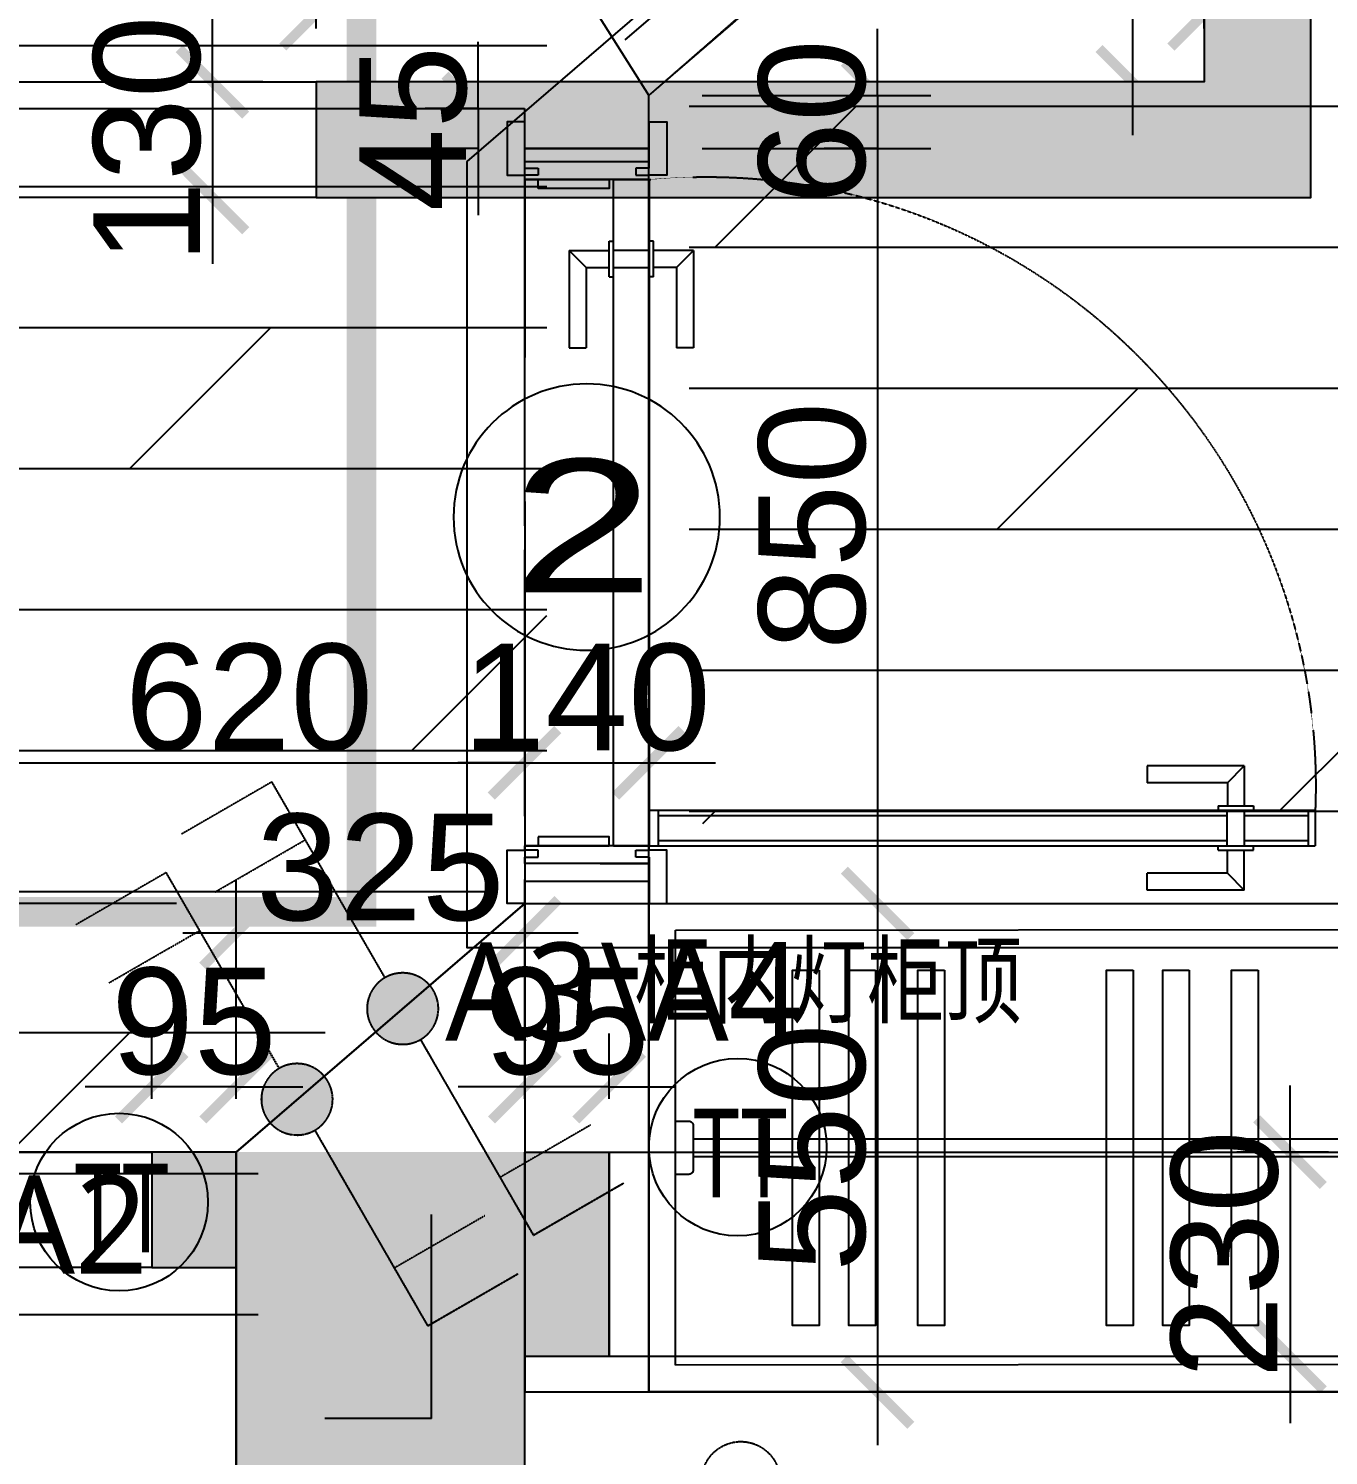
# Model space of a CAD drawing. Header units: millimetres. Extents: x 148889 to 229003, y -70503 to 111106.
# Drawn here: x 210773 to 212237, y 62756 to 64363 of the extents above; entities that cross this region are included whole.
import ezdxf
from ezdxf.enums import TextEntityAlignment as Align
from ezdxf.lldxf.tags import DXFTag

# ---------------------------------------------------------------- set-up
doc = ezdxf.new("R2010")
doc.units = ezdxf.units.MM
doc.header["$PDMODE"] = 3
doc.linetypes.add('DASHED2', pattern=[0.375, 0.25, -0.125])
doc.linetypes.add('HIDDEN', pattern=[0.375, 0.25, -0.125])
for name, color, linetype in [('AXIS_TEXT', 7, 'Continuous'), ('C-造型线1(造型分割)', 4, 'Continuous'), ('C-门套', 16, 'Continuous'), ('F-地坪1(分割线)', 16, 'Continuous'), ('F-地坪3(地台)', 6, 'Continuous'), ('P-原墙线', 7, 'Continuous'), ('P-固定家具1(到顶)', 3, 'Continuous'), ('P-开关', 7, 'DASHED2'), ('P-捣墙线', 250, 'Continuous'), ('P-插座', 1, 'Continuous'), ('P-新墙线', 4, 'Continuous'), ('P-水路', 7, 'Continuous'), ('P-门', 1, 'Continuous'), ('P-门套', 1, 'Continuous'), ('P-间墙尺寸', 6, 'Continuous')]:
    doc.layers.add(name, color=color, linetype=linetype)
doc.styles.add('Arial', font='arial.ttf')
doc.styles.add('COMPLEX', font='complex_.ttf')
doc.styles.add('宋体', font='SimSun.ttf')
tags = doc.linetypes.add('ACAD_ISO03W100', pattern=[30, 12, -18]).pattern_tags.tags
tags[6:7] = [DXFTag(74, 4), DXFTag(75, 0), DXFTag(340, '0'), DXFTag(46, 1.0), DXFTag(50, 0.0), DXFTag(44, 0.0), DXFTag(45, 0.0)]
tags[4:5] = [DXFTag(74, 4), DXFTag(75, 0), DXFTag(340, '0'), DXFTag(46, 1.0), DXFTag(50, 0.0), DXFTag(44, 0.0), DXFTag(45, 0.0)]
doc.dimstyles.new('1比60', dxfattribs={"dimscale": 60, "dimtxt": 2, "dimasz": 1.25, "dimexe": 1, "dimexo": 1, "dimgap": 0.2, "dimtad": 1, "dimdec": 0, "dimrnd": 0.005, "dimzin": 0, "dimdsep": 46, "dimtxsty": 'Arial', "dimblk": 'ARCHTICK', "dimcen": 0.125, "dimdle": 1, "dimclrd": 44, "dimclre": 44, "dimclrt": 50, "dimadec": 0, "dimazin": 0, "dimtfac": 1, "dimtdec": 0, "dimtix": 1, "dimtmove": 2, "dimatfit": 3, "dimldrblk": 'DOT', "dimfxl": 4, "dimfxlon": 1, "dimtvp": 1, "dimtolj": 1, "dimtzin": 0, "dimarcsym": 0})

# ---------------------------------------------------------------- blocks, each defined once
blk = doc.blocks.new('_AXISO')
blk.add_circle((0, 0), 0.5)
at = {"layer": 'AXIS_TEXT', "style": 'COMPLEX', "width": 1.041667}
blk.add_attdef('A', text='', height=0.56, dxfattribs=at).set_placement((-0.25, -0.28), (0.25, -0.28), align=Align.FIT)
blk = doc.blocks.new('A$C56525102')
for p, q in [((75.1, 93.7), (232.9, 369.9)), ((232.9, 369.9), (75.1, 93.7)), ((232.9, 369.9), (360.4, 297)), ((360.4, 297), (232.9, 369.9))]:
    blk.add_line(p, q)
blk.add_ellipse((50.2, 50.2), major_axis=(-50.2, 0), ratio=1, start_param=3.141958, end_param=9.425143)
blk = doc.blocks.new('A$C21F4286C')
h = blk.add_hatch(color=256)
edge = h.paths.add_edge_path()
edge.add_ellipse((117.5, 294.6), major_axis=(-34.9, -19.9), ratio=1, start_angle=275.9333, end_angle=420.2823)
edge.add_ellipse((117.5, 294.6), major_axis=(-34.9, -19.9), ratio=1, start_angle=420.2823, end_angle=444.3644)
edge.add_ellipse((117.5, 294.6), major_axis=(-34.9, -19.9), ratio=1, start_angle=444.3644, end_angle=455.9333)
edge.add_ellipse((117.5, 294.6), major_axis=(-34.9, -19.9), ratio=1, start_angle=95.9333, end_angle=240.2823)
edge.add_ellipse((117.5, 294.6), major_axis=(-34.9, -19.8), ratio=1, start_angle=96.0559, end_angle=264.487, ccw=False)
edge.add_ellipse((117.5, 294.6), major_axis=(-34.9, -19.9), ratio=1, start_angle=95.9333, end_angle=240.2823, ccw=False)
edge.add_ellipse((117.5, 294.6), major_axis=(-34.9, -19.8), ratio=1, start_angle=96.0559, end_angle=264.487, ccw=False)
edge.add_ellipse((117.5, 294.6), major_axis=(-34.9, -19.9), ratio=1, start_angle=95.9333, end_angle=240.2823, ccw=False)
edge.add_ellipse((117.5, 294.6), major_axis=(-34.9, -19.8), ratio=1, start_angle=96.0559, end_angle=264.487)
edge.add_ellipse((117.5, 294.6), major_axis=(-34.9, -19.9), ratio=1, start_angle=264.3644, end_angle=275.9333)
for p, q in [((117.5, 589.3), (235, 589.3)), ((117.5, 334.8), (117.5, 589.3)), ((117.5, 589.3), (117.5, 334.8)), ((235, 514), (117.5, 514)), ((0, 75.3), (117.5, 75.3))]:
    blk.add_line(p, q)
blk.add_ellipse((117.5, 294.6), major_axis=(-34.9, -19.9), ratio=1, start_param=1.572132, end_param=7.855317)
at = {"xscale": 0.8000000002029747, "yscale": 0.7999999998137355, "zscale": 0.8, "rotation": 209.7537206778253}
blk.add_blockref('A$C56525102', (132.4, 349.4), dxfattribs=at)
blk = doc.blocks.new('A$C404574AA')
at = {"layer": 'P-门'}
for p, q in [((650.6, 803, 233.2), (650.6, 784, 233.2)), ((760.1, 803, 233.2), (650.6, 803, 233.2)), ((741.1, 784, 233.2), (760.1, 803, 233.2)), ((760.1, 803, 233.2), (760.1, 758, 233.2)), ((741.1, 784, 233.2), (650.6, 784, 233.2)), ((741.1, 784, 233.2), (741.1, 758, 233.2)), ((730.6, 758, 233.2), (730.6, 753, 233.2)), ((730.6, 758, 233.2), (770.6, 758, 233.2)), ((770.6, 758, 233.2), (770.6, 753, 233.2)), ((90, 753, 233.2), (840, 753, 233.2)), ((90, 713, 233.2), (90, 753, 233.2)), ((740.8, 753, 233.2), (740.8, 713, 233.2)), ((760.3, 753, 233.2), (760.3, 713, 233.2)), ((840, 713, 233.2), (840, 753, 233.2)), ((90, 713, 233.2), (840, 713, 233.2)), ((730.6, 708, 233.2), (730.6, 713, 233.2)), ((730.6, 708, 233.2), (770.6, 708, 233.2)), ((741.1, 682, 233.2), (741.1, 708, 233.2)), ((760.1, 663, 233.2), (760.1, 708, 233.2)), ((770.6, 708, 233.2), (770.6, 713, 233.2)), ((741.1, 682, 233.2), (650.6, 682, 233.2)), ((650.6, 663, 233.2), (650.6, 682, 233.2)), ((741.1, 682, 233.2), (760.1, 663, 233.2)), ((760.1, 663, 233.2), (650.6, 663, 233.2))]:
    blk.add_line(p, q, dxfattribs=at)
at = {"layer": 'P-门', "color": 252, "linetype": 'ACAD_ISO03W100', "ltscale": 0.001}
for p, q in [((50, 753, 233.2), (50, 3, 233.2)), ((50, 753, 233.2), (90, 753, 233.2)), ((90, 753, 233.2), (90, 3, 233.2)), ((90, 3, 233.2), (90, 743, 233.2)), ((0, 82.9, 233.2), (0, 192.4, 233.2)), ((0, 192.4, 233.2), (19, 192.4, 233.2)), ((19, 101.9, 233.2), (19, 192.4, 233.2)), ((140, 192.4, 233.2), (121, 192.4, 233.2)), ((121, 101.9, 233.2), (121, 192.4, 233.2)), ((140, 82.9, 233.2), (140, 192.4, 233.2)), ((19, 101.9, 233.2), (0, 82.9, 233.2)), ((19, 101.9, 233.2), (45, 101.9, 233.2)), ((45, 112.4, 233.2), (45, 72.4, 233.2)), ((45, 112.4, 233.2), (50, 112.4, 233.2)), ((90, 102.2, 233.2), (50, 102.2, 233.2)), ((95, 112.4, 233.2), (90, 112.4, 233.2)), ((95, 112.4, 233.2), (95, 72.4, 233.2)), ((121, 101.9, 233.2), (95, 101.9, 233.2)), ((121, 101.9, 233.2), (140, 82.9, 233.2)), ((0, 82.9, 233.2), (45, 82.9, 233.2)), ((90, 82.7, 233.2), (50, 82.7, 233.2)), ((140, 82.9, 233.2), (95, 82.9, 233.2)), ((45, 72.4, 233.2), (50, 72.4, 233.2)), ((95, 72.4, 233.2), (90, 72.4, 233.2)), ((50, 3, 233.2), (90, 3, 233.2))]:
    blk.add_line(p, q, dxfattribs=at)
at = {"layer": 'P-门', "color": 252}
for p, q in [((100, 713, 233.2), (100, 753, 233.2)), ((100, 747, 233.2), (740.8, 747, 233.2)), ((760.3, 747, 233.2), (832, 747, 233.2)), ((832, 713, 233.2), (832, 753, 233.2)), ((100, 719, 233.2), (740.8, 719, 233.2)), ((760.3, 719, 233.2), (832, 719, 233.2))]:
    blk.add_line(p, q, dxfattribs=at)
at = {"layer": 'P-门', "color": 252, "linetype": 'DASHED2'}
blk.add_arc((154.7, 685.8, 233.2), 685.8, 264.5854, 2.2759, dxfattribs=at)
blk = doc.blocks.new('_ArchTick')
at = {"color": 0, "linetype": 'ByBlock', "const_width": 0.15}
blk.add_lwpolyline([(-0.5, -0.5), (0.5, 0.5)], dxfattribs=at)
blk = doc.blocks.new('*D873')
at = {"layer": 'Defpoints', "color": 0}
for p in [(211096.9, 64379.2), (210326.9, 64302.5), (211096.9, 64302.5)]:
    blk.add_point(p, dxfattribs=at)
at = {"layer": 'P-捣墙线', "color": 44, "lineweight": -2}
for p, q in [((210326.9, 64362.5), (210326.9, 64439.2)), ((211096.9, 64362.5), (211096.9, 64439.2)), ((210266.9, 64379.2), (211156.9, 64379.2))]:
    blk.add_line(p, q, dxfattribs=at)
at = {"layer": 'P-捣墙线', "color": 44, "lineweight": -2, "xscale": 75, "yscale": 75, "zscale": 75, "rotation": 180}
blk.add_blockref('_ArchTick', (210326.9, 64379.2), dxfattribs=at)
at = {"layer": 'P-捣墙线', "color": 44, "lineweight": -2, "xscale": 75, "yscale": 75, "zscale": 75}
blk.add_blockref('_ArchTick', (211096.9, 64379.2), dxfattribs=at)
at = {"layer": 'P-捣墙线', "color": 50, "insert": (210711.9, 64452.5), "char_height": 120, "attachment_point": 5, "style": 'Arial'}
blk.add_mtext('\\A1;770', dxfattribs=at)
blk = doc.blocks.new('_Dot')
at = {"color": 0, "linetype": 'ByBlock', "lineweight": -2}
blk.add_line((-0.5, 0), (-1, 0), dxfattribs=at)
at = {"color": 0, "linetype": 'ByBlock', "const_width": 0.5}
blk.add_lwpolyline([(-0.25, 0, 1), (0.25, 0, 1)], format="xyb", close=True, dxfattribs=at)
blk = doc.blocks.new('*D874')
at = {"layer": 'Defpoints', "color": 0}
for p in [(212096.9, 64379.2), (211096.9, 64302.5), (212096.9, 64302.5)]:
    blk.add_point(p, dxfattribs=at)
at = {"layer": 'P-捣墙线', "color": 44, "lineweight": -2}
for p, q in [((211096.9, 64362.5), (211096.9, 64439.2)), ((212096.9, 64362.5), (212096.9, 64439.2)), ((211036.9, 64379.2), (212156.9, 64379.2))]:
    blk.add_line(p, q, dxfattribs=at)
at = {"layer": 'P-捣墙线', "color": 44, "lineweight": -2, "xscale": 75, "yscale": 75, "zscale": 75, "rotation": 180}
blk.add_blockref('_ArchTick', (211096.9, 64379.2), dxfattribs=at)
at = {"layer": 'P-捣墙线', "color": 44, "lineweight": -2, "xscale": 75, "yscale": 75, "zscale": 75}
blk.add_blockref('_ArchTick', (212096.9, 64379.2), dxfattribs=at)
at = {"layer": 'P-捣墙线', "color": 50, "insert": (211596.9, 64452.5), "char_height": 120, "attachment_point": 5, "style": 'Arial'}
blk.add_mtext('\\A1;1000', dxfattribs=at)
blk = doc.blocks.new('*D876')
at = {"layer": 'Defpoints', "color": 0}
for p in [(211096.9, 64302.5), (210980.2, 64172.5), (211096.9, 64172.5)]:
    blk.add_point(p, dxfattribs=at)
at = {"layer": 'P-捣墙线', "color": 44, "lineweight": -2}
for p, q in [((210980.2, 64302.5), (210980.2, 64377.5)), ((211036.9, 64302.5), (210920.2, 64302.5)), ((210980.2, 64302.5), (210980.2, 64172.5)), ((211036.9, 64172.5), (210920.2, 64172.5)), ((210980.2, 64172.5), (210980.2, 64097.5))]:
    blk.add_line(p, q, dxfattribs=at)
at = {"layer": 'P-捣墙线', "color": 44, "lineweight": -2, "xscale": 75, "yscale": 75, "zscale": 75}
for p, rotation in [((210980.2, 64302.5), 270), ((210980.2, 64172.5), 90)]:
    blk.add_blockref('_ArchTick', p, dxfattribs=dict(at, rotation=rotation))
at = {"layer": 'P-捣墙线', "color": 50, "insert": (210906.9, 64237.5), "char_height": 120, "attachment_point": 5, "rotation": 90, "style": 'Arial'}
blk.add_mtext('\\A1;130', dxfattribs=at)
blk = doc.blocks.new('*D877')
at = {"layer": 'Defpoints', "color": 0}
for p in [(212216.4, 65672.5), (212216.9, 64172.5), (212390.6, 64172.5)]:
    blk.add_point(p, dxfattribs=at)
at = {"layer": 'P-捣墙线', "color": 44, "lineweight": -2}
for p, q in [((212390.6, 65732.5), (212390.6, 64112.5)), ((212276.4, 65672.5), (212450.6, 65672.5)), ((212276.9, 64172.5), (212450.6, 64172.5))]:
    blk.add_line(p, q, dxfattribs=at)
at = {"layer": 'P-捣墙线', "color": 44, "lineweight": -2, "xscale": 75, "yscale": 75, "zscale": 75}
for p, rotation in [((212390.6, 65672.5), 90), ((212390.6, 64172.5), 270)]:
    blk.add_blockref('_ArchTick', p, dxfattribs=dict(at, rotation=rotation))
at = {"layer": 'P-捣墙线', "color": 50, "insert": (212317.3, 64922.5), "char_height": 120, "attachment_point": 5, "rotation": 90, "style": 'Arial'}
blk.add_mtext('\\A1;1500', dxfattribs=at)
blk = doc.blocks.new('*D878')
at = {"layer": 'Defpoints', "color": 0}
for p in [(212096.9, 65672.5), (212016, 64302.5), (212096.9, 64302.5)]:
    blk.add_point(p, dxfattribs=at)
at = {"layer": 'P-捣墙线', "color": 44, "lineweight": -2}
for p, q in [((212016, 65732.5), (212016, 64242.5)), ((212036.9, 65672.5), (211956, 65672.5)), ((212036.9, 64302.5), (211956, 64302.5))]:
    blk.add_line(p, q, dxfattribs=at)
at = {"layer": 'P-捣墙线', "color": 44, "lineweight": -2, "xscale": 75, "yscale": 75, "zscale": 75}
for p, rotation in [((212016, 65672.5), 90), ((212016, 64302.5), 270)]:
    blk.add_blockref('_ArchTick', p, dxfattribs=dict(at, rotation=rotation))
at = {"layer": 'P-捣墙线', "color": 50, "insert": (211942.7, 64987.5), "char_height": 120, "attachment_point": 5, "rotation": 90, "style": 'Arial'}
blk.add_mtext('\\A1;1370', dxfattribs=at)
blk = doc.blocks.new('*D893')
at = {"layer": 'Defpoints', "color": 0}
for p in [(210911.9, 63171.2), (210911.9, 63097.5), (211006.9, 63097.5)]:
    blk.add_point(p, dxfattribs=at)
at = {"layer": 'P-捣墙线', "color": 44, "lineweight": -2}
for p, q in [((210911.9, 63157.5), (210911.9, 63231.2)), ((211006.9, 63157.5), (211006.9, 63231.2)), ((210911.9, 63171.2), (210836.9, 63171.2)), ((211006.9, 63171.2), (210911.9, 63171.2)), ((211006.9, 63171.2), (211081.9, 63171.2))]:
    blk.add_line(p, q, dxfattribs=at)
at = {"layer": 'P-捣墙线', "color": 44, "lineweight": -2, "xscale": 75, "yscale": 75, "zscale": 75}
blk.add_blockref('_ArchTick', (210911.9, 63171.2), dxfattribs=at)
at = {"layer": 'P-捣墙线', "color": 44, "lineweight": -2, "xscale": 75, "yscale": 75, "zscale": 75, "rotation": 180}
blk.add_blockref('_ArchTick', (211006.9, 63171.2), dxfattribs=at)
at = {"layer": 'P-捣墙线', "color": 50, "insert": (210959.4, 63244.4), "char_height": 120, "attachment_point": 5, "style": 'Arial'}
blk.add_mtext('\\A1;95', dxfattribs=at)
blk = doc.blocks.new('*D894')
at = {"layer": 'Defpoints', "color": 0}
for p in [(211331.9, 63171.2), (211331.9, 63097.5), (211426.9, 63097.5)]:
    blk.add_point(p, dxfattribs=at)
at = {"layer": 'P-捣墙线', "color": 44, "lineweight": -2}
for p, q in [((211331.9, 63157.5), (211331.9, 63231.2)), ((211426.9, 63157.5), (211426.9, 63231.2)), ((211331.9, 63171.2), (211256.9, 63171.2)), ((211426.9, 63171.2), (211331.9, 63171.2)), ((211426.9, 63171.2), (211501.9, 63171.2))]:
    blk.add_line(p, q, dxfattribs=at)
at = {"layer": 'P-捣墙线', "color": 44, "lineweight": -2, "xscale": 75, "yscale": 75, "zscale": 75}
blk.add_blockref('_ArchTick', (211331.9, 63171.2), dxfattribs=at)
at = {"layer": 'P-捣墙线', "color": 44, "lineweight": -2, "xscale": 75, "yscale": 75, "zscale": 75, "rotation": 180}
blk.add_blockref('_ArchTick', (211426.9, 63171.2), dxfattribs=at)
at = {"layer": 'P-捣墙线', "color": 50, "insert": (211379.4, 63244.4), "char_height": 120, "attachment_point": 5, "style": 'Arial'}
blk.add_mtext('\\A1;95', dxfattribs=at)
blk = doc.blocks.new('*D896')
at = {"layer": 'Defpoints', "color": 0}
for p in [(212296.9, 63097.5), (212193.5, 62867.5), (212296.9, 62867.5)]:
    blk.add_point(p, dxfattribs=at)
at = {"layer": 'P-捣墙线', "color": 44, "lineweight": -2}
for p, q in [((212193.5, 63097.5), (212193.5, 63172.5)), ((212236.9, 63097.5), (212133.5, 63097.5)), ((212193.5, 63097.5), (212193.5, 62867.5)), ((212236.9, 62867.5), (212133.5, 62867.5)), ((212193.5, 62867.5), (212193.5, 62792.5))]:
    blk.add_line(p, q, dxfattribs=at)
at = {"layer": 'P-捣墙线', "color": 44, "lineweight": -2, "xscale": 75, "yscale": 75, "zscale": 75}
for p, rotation in [((212193.5, 63097.5), 270), ((212193.5, 62867.5), 90)]:
    blk.add_blockref('_ArchTick', p, dxfattribs=dict(at, rotation=rotation))
at = {"layer": 'P-捣墙线', "color": 50, "insert": (212120.2, 62982.5), "char_height": 120, "attachment_point": 5, "rotation": 90, "style": 'Arial'}
blk.add_mtext('\\A1;230', dxfattribs=at)
blk = doc.blocks.new('*D913')
at = {"layer": 'Defpoints', "color": 0}
for p in [(210711.2, 64272.5), (211331.6, 64272.5), (211331.6, 63535.8)]:
    blk.add_point(p, dxfattribs=at)
at = {"layer": 'P-间墙尺寸', "color": 44, "lineweight": -2}
for p, q in [((210711.2, 63775.8), (210711.2, 63475.8)), ((211331.6, 63775.8), (211331.6, 63475.8)), ((210651.2, 63535.8), (211391.6, 63535.8))]:
    blk.add_line(p, q, dxfattribs=at)
at = {"layer": 'P-间墙尺寸', "color": 44, "lineweight": -2, "xscale": 75, "yscale": 75, "zscale": 75, "rotation": 180}
blk.add_blockref('_ArchTick', (210711.2, 63535.8), dxfattribs=at)
at = {"layer": 'P-间墙尺寸', "color": 44, "lineweight": -2, "xscale": 75, "yscale": 75, "zscale": 75}
blk.add_blockref('_ArchTick', (211331.6, 63535.8), dxfattribs=at)
at = {"layer": 'P-间墙尺寸', "color": 50, "insert": (211021.4, 63609.1), "char_height": 120, "attachment_point": 5, "style": 'Arial'}
blk.add_mtext('\\A1;620', dxfattribs=at)
blk = doc.blocks.new('*D914')
at = {"layer": 'Defpoints', "color": 0}
for p in [(211331.6, 64227.5), (211471.6, 64227.5), (211471.6, 63535.8)]:
    blk.add_point(p, dxfattribs=at)
at = {"layer": 'P-间墙尺寸', "color": 44, "lineweight": -2}
for p, q in [((211331.6, 63775.8), (211331.6, 63475.8)), ((211471.6, 63775.8), (211471.6, 63475.8)), ((211331.6, 63535.8), (211256.6, 63535.8)), ((211331.6, 63535.8), (211471.6, 63535.8)), ((211471.6, 63535.8), (211546.6, 63535.8))]:
    blk.add_line(p, q, dxfattribs=at)
at = {"layer": 'P-间墙尺寸', "color": 44, "lineweight": -2, "xscale": 75, "yscale": 75, "zscale": 75}
blk.add_blockref('_ArchTick', (211331.6, 63535.8), dxfattribs=at)
at = {"layer": 'P-间墙尺寸', "color": 44, "lineweight": -2, "xscale": 75, "yscale": 75, "zscale": 75, "rotation": 180}
blk.add_blockref('_ArchTick', (211471.6, 63535.8), dxfattribs=at)
at = {"layer": 'P-间墙尺寸', "color": 50, "insert": (211401.6, 63609.1), "char_height": 120, "attachment_point": 5, "style": 'Arial'}
blk.add_mtext('\\A1;140', dxfattribs=at)
blk = doc.blocks.new('*D915')
at = {"layer": 'Defpoints', "color": 0}
for p in [(211471.6, 64287.2), (211471.6, 64227.5), (211729.1, 64227.5)]:
    blk.add_point(p, dxfattribs=at)
at = {"layer": 'P-间墙尺寸', "color": 44, "lineweight": -2}
for p, q in [((211729.1, 64287.2), (211729.1, 64362.2)), ((211531.6, 64287.2), (211789.1, 64287.2)), ((211729.1, 64287.2), (211729.1, 64227.5)), ((211531.6, 64227.5), (211789.1, 64227.5)), ((211729.1, 64227.5), (211729.1, 64152.5))]:
    blk.add_line(p, q, dxfattribs=at)
at = {"layer": 'P-间墙尺寸', "color": 44, "lineweight": -2, "xscale": 75, "yscale": 75, "zscale": 75}
for p, rotation in [((211729.1, 64287.2), 270), ((211729.1, 64227.5), 90)]:
    blk.add_blockref('_ArchTick', p, dxfattribs=dict(at, rotation=rotation))
at = {"layer": 'P-间墙尺寸', "color": 50, "insert": (211655.8, 64257.4), "char_height": 120, "attachment_point": 5, "rotation": 90, "style": 'Arial'}
blk.add_mtext('\\A1;60', dxfattribs=at)
blk = doc.blocks.new('*D916')
at = {"layer": 'Defpoints', "color": 0}
for p in [(211331.6, 64272.5), (211279.6, 64227.5), (211331.6, 64227.5)]:
    blk.add_point(p, dxfattribs=at)
at = {"layer": 'P-间墙尺寸', "color": 44, "lineweight": -2}
for p, q in [((211279.6, 64272.5), (211279.6, 64347.5)), ((211279.6, 64272.5), (211219.6, 64272.5)), ((211279.6, 64272.5), (211279.6, 64227.5)), ((211279.6, 64227.5), (211219.6, 64227.5)), ((211279.6, 64227.5), (211279.6, 64152.5))]:
    blk.add_line(p, q, dxfattribs=at)
at = {"layer": 'P-间墙尺寸', "color": 44, "lineweight": -2, "xscale": 75, "yscale": 75, "zscale": 75}
for p, rotation in [((211279.6, 64272.5), 270), ((211279.6, 64227.5), 90)]:
    blk.add_blockref('_ArchTick', p, dxfattribs=dict(at, rotation=rotation))
at = {"layer": 'P-间墙尺寸', "color": 50, "insert": (211206.6, 64250), "char_height": 120, "attachment_point": 5, "rotation": 90, "style": 'Arial'}
blk.add_mtext('\\A1;45', dxfattribs=at)
blk = doc.blocks.new('*D917')
at = {"layer": 'Defpoints', "color": 0}
for p in [(211729.1, 64227.5), (211471.6, 63377.5), (211729.1, 63377.5)]:
    blk.add_point(p, dxfattribs=at)
at = {"layer": 'P-间墙尺寸', "color": 44, "lineweight": -2}
for p, q in [((211729.1, 64287.5), (211729.1, 63317.5)), ((211729.1, 64227.5), (211669.1, 64227.5)), ((211531.6, 63377.5), (211789.1, 63377.5))]:
    blk.add_line(p, q, dxfattribs=at)
at = {"layer": 'P-间墙尺寸', "color": 44, "lineweight": -2, "xscale": 75, "yscale": 75, "zscale": 75}
for p, rotation in [((211729.1, 64227.5), 90), ((211729.1, 63377.5), 270)]:
    blk.add_blockref('_ArchTick', p, dxfattribs=dict(at, rotation=rotation))
at = {"layer": 'P-间墙尺寸', "color": 50, "insert": (211655.8, 63802.5), "char_height": 120, "attachment_point": 5, "rotation": 90, "style": 'Arial'}
blk.add_mtext('\\A1;850', dxfattribs=at)
blk = doc.blocks.new('*D918')
at = {"layer": 'Defpoints', "color": 0}
for p in [(211471.6, 63377.5), (211729.1, 62827.5), (211729.1, 62827.5)]:
    blk.add_point(p, dxfattribs=at)
at = {"layer": 'P-间墙尺寸', "color": 44, "lineweight": -2}
for p, q in [((211729.1, 63437.5), (211729.1, 62767.5)), ((211531.6, 63377.5), (211789.1, 63377.5)), ((211729.1, 62827.5), (211669.1, 62827.5))]:
    blk.add_line(p, q, dxfattribs=at)
at = {"layer": 'P-间墙尺寸', "color": 44, "lineweight": -2, "xscale": 75, "yscale": 75, "zscale": 75}
for p, rotation in [((211729.1, 63377.5), 90), ((211729.1, 62827.5), 270)]:
    blk.add_blockref('_ArchTick', p, dxfattribs=dict(at, rotation=rotation))
at = {"layer": 'P-间墙尺寸', "color": 50, "insert": (211655.8, 63102.5), "char_height": 120, "attachment_point": 5, "rotation": 90, "style": 'Arial'}
blk.add_mtext('\\A1;550', dxfattribs=at)
blk = doc.blocks.new('*D919')
at = {"layer": 'Defpoints', "color": 0}
for p in [(210699.8, 63377.5), (211331.9, 63377.5), (211331.9, 63097.5)]:
    blk.add_point(p, dxfattribs=at)
at = {"layer": 'P-间墙尺寸', "color": 44, "lineweight": -2}
for p, q in [((210699.8, 63377.5), (210699.8, 63452.5)), ((210939.8, 63377.5), (210639.8, 63377.5)), ((210699.8, 63097.5), (210699.8, 63377.5)), ((210939.8, 63097.5), (210639.8, 63097.5)), ((210699.8, 63097.5), (210699.8, 63022.5))]:
    blk.add_line(p, q, dxfattribs=at)
at = {"layer": 'P-间墙尺寸', "color": 44, "lineweight": -2, "xscale": 75, "yscale": 75, "zscale": 75}
for p, rotation in [((210699.8, 63377.5), 270), ((210699.8, 63097.5), 90)]:
    blk.add_blockref('_ArchTick', p, dxfattribs=dict(at, rotation=rotation))
at = {"layer": 'P-间墙尺寸', "color": 50, "insert": (210626.5, 63237.5), "char_height": 120, "attachment_point": 5, "rotation": 90, "style": 'Arial'}
blk.add_mtext('\\A1;280', dxfattribs=at)
blk = doc.blocks.new('*D920')
at = {"layer": 'Defpoints', "color": 0}
for p in [(211331.9, 63344.4), (211006.9, 63097.5), (211331.9, 63097.5)]:
    blk.add_point(p, dxfattribs=at)
at = {"layer": 'P-间墙尺寸', "color": 44, "lineweight": -2}
for p, q in [((211006.9, 63157.5), (211006.9, 63404.4)), ((211331.9, 63157.5), (211331.9, 63404.4)), ((210946.9, 63344.4), (211391.9, 63344.4))]:
    blk.add_line(p, q, dxfattribs=at)
at = {"layer": 'P-间墙尺寸', "color": 44, "lineweight": -2, "xscale": 75, "yscale": 75, "zscale": 75, "rotation": 180}
blk.add_blockref('_ArchTick', (211006.9, 63344.4), dxfattribs=at)
at = {"layer": 'P-间墙尺寸', "color": 44, "lineweight": -2, "xscale": 75, "yscale": 75, "zscale": 75}
blk.add_blockref('_ArchTick', (211331.9, 63344.4), dxfattribs=at)
at = {"layer": 'P-间墙尺寸', "color": 50, "insert": (211169.4, 63417.7), "char_height": 120, "attachment_point": 5, "style": 'Arial'}
blk.add_mtext('\\A1;325', dxfattribs=at)
blk = doc.blocks.new('A$C1A143BC3')
for p, q in [((82.3, 103), (256, 406.8)), ((256, 406.8), (82.3, 103)), ((256, 406.8), (396.2, 326.7)), ((396.2, 326.7), (256, 406.8)), ((206, 319.3), (346.2, 239.2)), ((206, 319.3), (346.2, 239.2))]:
    blk.add_line(p, q)
blk.add_ellipse((54.9, 55.1), major_axis=(55.2, 0), ratio=1, start_param=-0.000369, end_param=6.282816)

msp = doc.modelspace()

# ---------------------------------------------------------------- hatches: boundary and pattern name
at = {"layer": 'F-地坪1(分割线)'}
h = msp.add_hatch(dxfattribs=at)
h.set_pattern_fill('DOLMIT', color=250, scale=25, style=0)
h.set_pattern_definition([(0, (250, 140), (0, 158.75), []), (45, (250, 140), (-317.4998, 317.4998), [224.5065, -449.0125])])
h.paths.add_polyline_path([(215721.9, 66527.5), (215721.9, 62917.5), (215581.9, 62917.5), (215581.9, 63467.5), (211516.9, 63467.5), (211516.9, 64353), (212281.9, 65011.4), (212281.9, 66527.5)])
at = {"layer": 'P-原墙线'}
h = msp.add_hatch(color=8, dxfattribs=at)
h.paths.add_polyline_path([(208246.9, 62477.5), (208246.9, 62607.5), (208246.9, 62797.5), (207826.9, 62797.5), (207826.9, 62697.5), (207826.9, 62477.5)])
h.paths.add_polyline_path([(211006.9, 62477.5), (211331.9, 62477.5), (211331.9, 63097.5), (211006.9, 63097.5)])
at = {"layer": 'P-捣墙线'}
h = msp.add_hatch(dxfattribs=at)
h.set_pattern_fill('CORK', color=256, scale=15, style=0)
h.set_pattern_definition([(0, (-121213.877, 79628.19), (0, 47.625), []), (135, (-121190.06, 79604.38), (-95.25004, -95.25004), [67.35195, -67.35195]), (135, (-121178.16, 79604.38), (-95.25004, -95.25004), [67.35195, -67.35195]), (135, (-121166.25, 79604.38), (-95.25004, -95.25004), [67.35195, -67.35195])])
h.paths.add_polyline_path([(212216.9, 65672.5), (212096.9, 65672.5), (212096.9, 64302.5), (211096.9, 64302.5), (211096.9, 64172.5), (212216.9, 64172.5)])
h.paths.add_polyline_path([(215696.9, 62867.5), (215696.9, 63097.5), (212296.9, 63097.5), (212296.9, 62867.5)])
h.paths.add_polyline_path([(211331.9, 62867.5), (211426.9, 62867.5), (211426.9, 63097.5), (211331.9, 63097.5)])
h.paths.add_polyline_path([(211006.9, 63097.5), (210911.9, 63097.5), (210911.9, 62967.5), (211006.9, 62967.5)], flags=17)
h.paths.add_polyline_path([(210326.9, 62967.5), (210326.9, 63097.5), (210226.9, 63097.5), (210226.9, 64172.5), (210326.9, 64172.5), (210326.9, 64302.5), (210121.9, 64302.5), (210121.9, 64057.2), (210121.9, 63949.5), (210121.9, 63902.5), (210055.7, 63902.5), (210121.9, 63777.5), (210121.9, 62607.5), (209466.9, 62607.5), (209466.9, 62477.5), (209566.9, 62477.5), (209566.9, 61177.5), (209796.9, 61177.5), (209796.9, 61277.5), (211101.9, 61277.5), (211101.9, 61177.5), (211331.9, 61177.5), (211331.9, 62477.5), (211196.9, 62477.5), (211196.9, 61407.5), (209676.9, 61407.5), (209676.9, 62477.5), (210226.9, 62477.5), (210226.9, 62967.5)])
h.paths.add_polyline_path([(209205.7, 63777.5), (209205.7, 63902.5), (208821.9, 63902.5), (208821.9, 63777.5)])
h.paths.add_polyline_path([(207951.9, 65472.5), (207826.9, 65472.5), (207826.9, 63902.5), (207826.9, 63677.5), (207951.9, 63677.5), (207951.9, 63777.5), (208051.9, 63777.5), (208051.9, 63902.5), (207951.9, 63902.5)])
h.paths.add_polyline_path([(207326.9, 62477.5), (207326.9, 62597.5), (206146.9, 62597.5), (206146.9, 62477.5)])
h.paths.add_polyline_path([(208246.9, 62477.5), (208346.9, 62477.5), (208346.9, 62607.5), (208246.9, 62607.5)])
h.paths.add_polyline_path([(205726.9, 63377.5), (205526.9, 63377.5), (205526.9, 62697.5), (205726.9, 62697.5)])
h.paths.add_polyline_path([(205726.9, 65527.5), (205526.9, 65527.5), (205526.9, 64847.5), (205726.9, 64847.5)])
h.paths.add_polyline_path([(207666.9, 59602.5), (207666.9, 59722.5), (206146.9, 59722.5), (206146.9, 59602.5)])
h.paths.add_polyline_path([(209136.9, 59602.5), (209136.9, 58477.5), (209256.9, 58477.5), (209256.9, 59597.5), (209786.9, 59597.5), (209786.9, 59822.5), (209566.9, 59822.5), (209566.9, 59722.5), (208536.9, 59722.5), (208536.9, 59602.5)])
h.paths.add_polyline_path([(211336.9, 58977.5), (211446.9, 58977.5), (211446.9, 59197.5), (211101.9, 59197.5), (211101.9, 58477.5), (211336.9, 58477.5)])
h.paths.add_polyline_path([(215696.9, 58977.5), (215696.9, 59197.5), (212316.9, 59197.5), (212316.9, 58977.5)])
h.paths.add_polyline_path([(211336.9, 57907.5), (211336.9, 57787.5), (213426.9, 57787.5), (213426.9, 57907.5)])
h.paths.add_polyline_path([(214091.9, 57787.5), (214091.9, 55912.5), (214211.9, 55912.5), (214211.9, 57907.5), (213991.9, 57907.5), (213991.9, 57787.5)])
h.paths.add_polyline_path([(217341.9, 58977.5), (217341.9, 59197.5), (216176.9, 59197.5), (216176.9, 58977.5)])

# ---------------------------------------------------------------- linework, layer by layer
at = {"layer": 'C-造型线1(造型分割)'}
for p, q in [((211006.9, 63097.5), (211331.9, 63377.5)), ((211006.9, 58482.5), (211006.9, 63097.5))]:
    msp.add_line(p, q, dxfattribs=at)
at = {"layer": 'C-门套', "linetype": 'HIDDEN'}
msp.add_lwpolyline([(212236.6, 65672.5), (212236.6, 64945.6), (211471.6, 64287.2), (211379.8, 64432.5), (212056.6, 65015), (212056.6, 65672.5), (212236.6, 65672.5)], dxfattribs=at)
at = {"layer": 'C-门套', "linetype": 'HIDDEN', "elevation": 116.6}
msp.add_lwpolyline([(211331.9, 64192.5), (211331.9, 63442.5), (211471.9, 63442.5), (211471.9, 64192.5)], close=True, dxfattribs=at)
at = {"layer": 'F-地坪1(分割线)', "color": 250}
for p, q in [((210640.7, 64343.5), (211356.9, 64343.5)), ((210478.7, 64184.7), (211356.9, 64184.7)), ((210316.6, 64026), (211356.9, 64026)), ((210887.2, 63867.3), (211046, 64026)), ((210154.6, 63867.2), (211356.9, 63867.2)), ((207826.9, 63708.5), (211356.9, 63708.5)), ((211204.7, 63549.8), (211356.9, 63701.9)), ((207826.9, 63549.7), (211356.9, 63549.7)), ((207826.9, 63391), (211291.3, 63391)), ((207826.9, 63232.2), (211107, 63232.2)), ((210728.5, 63073.5), (210887.2, 63232.3)), ((207826.9, 63073.5), (211031.9, 63073.5)), ((207826.9, 62914.7), (211031.9, 62914.7))]:
    msp.add_line(p, q, dxfattribs=at)
msp.add_lwpolyline([(215471.9, 66387.5), (215471.9, 62777.5), (215331.9, 62777.5), (215331.9, 63327.5), (211266.9, 63327.5), (211266.9, 64213), (212031.9, 64871.4), (212031.9, 66387.5)], close=True, dxfattribs=at)
at = {"layer": 'F-地坪3(地台)'}
msp.add_line((211444.9, 64349.9), (212176.9, 64979.9), dxfattribs=at)
at = {"layer": 'P-原墙线'}
for p, q in [((211006.9, 63097.5), (211006.9, 62477.5)), ((211331.9, 62477.5), (211331.9, 63097.5))]:
    msp.add_line(p, q, dxfattribs=at)
at = {"layer": 'P-固定家具1(到顶)', "color": 252}
for p, q in [((211501.6, 63347.5), (215486.9, 63351.6, 210.9)), ((211501.6, 62857.5), (211501.6, 63347.5)), ((211521.6, 63112.5), (212866.9, 63112.5)), ((211521.6, 63092.5), (212866.9, 63092.5)), ((215486.9, 62861.6, 210.9), (211501.6, 62857.5))]:
    msp.add_line(p, q, dxfattribs=at)
at = {"layer": 'P-固定家具1(到顶)'}
msp.add_lwpolyline([(211471.6, 63377.5), (215516.9, 63377.5), (215516.9, 62827.5), (211471.6, 62827.5)], close=True, dxfattribs=at)
at = {"layer": 'P-固定家具1(到顶)', "color": 252}
for points in [[(211663.3, 63302.5), (211663.3, 62902.5), (211633.3, 62902.5), (211633.3, 63302.5)], [(211726.7, 63302.5), (211726.7, 62902.5), (211696.7, 62902.5), (211696.7, 63302.5)], [(211804.3, 63302.5), (211804.3, 62902.5), (211774.3, 62902.5), (211774.3, 63302.5)], [(212016.7, 63302.5), (212016.7, 62902.5), (211986.7, 62902.5), (211986.7, 63302.5)], [(212080.1, 63302.5), (212080.1, 62902.5), (212050.1, 62902.5), (212050.1, 63302.5)], [(212157.7, 63302.5), (212157.7, 62902.5), (212127.7, 62902.5), (212127.7, 63302.5)]]:
    msp.add_lwpolyline(points, close=True, dxfattribs=at)
msp.add_lwpolyline([(211501.6, 63132.5), (211516.6, 63132.5, -0.414214), (211521.6, 63127.5), (211521.6, 63077.5, -0.414214), (211516.6, 63072.5), (211501.6, 63072.5)], format="xyb", close=True, dxfattribs=at)
at = {"layer": 'P-捣墙线', "color": 8}
for q in [(211226.9, 63027.5), (211106.9, 62797.5)]:
    msp.add_line((211226.9, 62797.5), q, dxfattribs=at)
for points in [[(211096.9, 64302.5), (211096.9, 64172.5), (212216.9, 64172.5), (212216.9, 65672.5), (212096.9, 65672.5), (212096.9, 64302.5), (211096.9, 64302.5)], [(211006.9, 63097.5), (210911.9, 63097.5), (210911.9, 62967.5), (211006.9, 62967.5), (211006.9, 63097.5)], [(211331.9, 63097.5), (211426.9, 63097.5), (211426.9, 62867.5), (211331.9, 62867.5), (211331.9, 63097.5)]]:
    msp.add_lwpolyline(points, dxfattribs=at)
at = {"layer": 'P-捣墙线'}
for points in [[(210326.9, 64302.5), (211096.9, 64302.5), (211096.9, 64172.5), (210326.9, 64172.5)], [(210326.9, 63097.5), (210911.9, 63097.5), (210911.9, 62967.5), (210326.9, 62967.5)], [(212296.9, 62867.5), (211426.9, 62867.5), (211426.9, 63097.5), (212296.9, 63097.5)]]:
    msp.add_lwpolyline(points, close=True, dxfattribs=at)
at = {"layer": 'P-新墙线'}
for p, q in [((211398.8, 64402.5), (211471.6, 64287.2)), ((210711.2, 64272.5), (211331.6, 64272.5))]:
    msp.add_line(p, q, dxfattribs=at)
at = {"layer": 'P-新墙线', "linetype": 'ByBlock', "ltscale": 3}
for p, q in [((211331.9, 63377.5), (211006.9, 63097.5)), ((211331.9, 63377.5), (211471.6, 63377.5)), ((211331.9, 63377.5), (211331.9, 62827.5)), ((211471.6, 63377.5), (211471.6, 62827.5)), ((211331.9, 62827.5), (215696.9, 62827.5))]:
    msp.add_line(p, q, dxfattribs=at)
at = {"layer": 'P-新墙线'}
msp.add_lwpolyline([(211331.6, 64272.5), (211331.6, 64227.5), (211471.6, 64227.5), (211471.6, 64287.2)], dxfattribs=at)
at = {"layer": 'P-水路', "color": 5, "const_width": 33.2}
msp.add_lwpolyline([(209746.4, 61902.6), (209746.4, 63368.1), (211148, 63368.1), (211148, 64732.2), (210452.1, 64732.2), (211148, 64732.2), (211148, 65938.6), (210618.1, 65938.6), (210618.1, 66189.8), (210618.1, 65938.6), (211603.2, 65938.6), (211603.2, 66262.5)], dxfattribs=at)
at = {"layer": 'P-门套'}
for p, q in [((211331.9, 64212.5), (211331.9, 64232.5)), ((211471.9, 64212.5), (211331.9, 64212.5)), ((211331.9, 64205.5, 116.6), (211346.9, 64205.5, 116.6)), ((211346.9, 64197.5, 116.6), (211331.9, 64197.5, 116.6)), ((211346.9, 64205.5, 116.6), (211346.9, 64197.5, 116.6)), ((211471.9, 64212.5), (211416.9, 64212.5)), ((211471.9, 64205.5, 116.6), (211456.9, 64205.5, 116.6)), ((211456.9, 64205.5, 116.6), (211456.9, 64197.5, 116.6)), ((211456.9, 64197.5, 116.6), (211471.9, 64197.5, 116.6)), ((211426.9, 64192.5, 116.6), (211331.9, 64192.5, 116.6)), ((211331.9, 64192.5, 116.6), (211346.9, 64192.5, 116.6)), ((211346.9, 64192.5, 116.6), (211331.9, 64192.5, 116.6)), ((211471.9, 64192.5, 116.6), (211426.9, 64192.5, 116.6)), ((211426.9, 63442.5, 233.2), (211331.9, 63442.5, 116.6)), ((211331.9, 63437.5, 116.6), (211331.9, 63442.5, 116.6)), ((211331.9, 63442.5, 116.6), (211346.9, 63442.5, 116.6)), ((211346.9, 63442.5, 116.6), (211331.9, 63442.5, 116.6)), ((211471.9, 63442.5, 233.2), (211426.9, 63442.5, 233.2)), ((211471.9, 63437.5, 233.2), (211471.9, 63442.5, 233.2)), ((211346.9, 63437.5, 116.6), (211331.9, 63437.5, 116.6)), ((211331.9, 63422.5), (211331.9, 63429.5)), ((211331.9, 63429.5, 116.6), (211346.9, 63429.5, 116.6)), ((211346.9, 63429.5, 116.6), (211346.9, 63437.5, 116.6)), ((211456.9, 63429.5, 233.2), (211456.9, 63437.5, 233.2)), ((211456.9, 63437.5, 233.2), (211471.9, 63437.5, 233.2)), ((211471.9, 63429.5, 233.2), (211456.9, 63429.5, 233.2)), ((211471.9, 63422.5, 116.6), (211471.9, 63429.5, 116.6)), ((211471.9, 63422.5, 116.6), (211331.9, 63422.5)), ((211331.9, 63422.5), (211331.9, 63402.5)), ((211416.9, 63422.5, 116.6), (211331.9, 63422.5)), ((211471.9, 63422.5, 116.6), (211416.9, 63422.5, 116.6)), ((211416.9, 63422.5, 116.6), (211471.9, 63422.5, 116.6)), ((211471.9, 63402.5, 116.6), (211471.9, 63422.5, 116.6)), ((211331.9, 63402.5, -116.6), (211471.9, 63402.5))]:
    msp.add_line(p, q, dxfattribs=at)
for points in [[(211331.9, 64205.5), (211331.9, 64257.5), (211311.9, 64257.5), (211311.9, 64197.5), (211331.9, 64197.5)], [(211471.9, 64205.5), (211471.9, 64257.5), (211491.9, 64257.5), (211491.9, 64197.5), (211471.9, 64197.5)], [(211331.9, 63429.5), (211331.9, 63377.5), (211311.9, 63377.5), (211311.9, 63437.5), (211331.9, 63437.5)]]:
    msp.add_lwpolyline(points, dxfattribs=at)
at = {"layer": 'P-门套', "elevation": -116.6}
msp.add_lwpolyline([(211346.9, 64182.5), (211346.9, 64192.5), (211426.9, 64192.5), (211426.9, 64182.5)], close=True, dxfattribs=at)
at = {"layer": 'P-门套'}
msp.add_lwpolyline([(211346.9, 63452.5), (211346.9, 63442.5), (211426.9, 63442.5), (211426.9, 63452.5)], close=True, dxfattribs=at)
at = {"layer": 'P-门套', "elevation": 116.6}
msp.add_lwpolyline([(211471.9, 63429.5), (211471.9, 63377.5), (211491.9, 63377.5), (211491.9, 63437.5), (211471.9, 63437.5)], dxfattribs=at)
at = {"layer": 'P-间墙尺寸', "linetype": 'HIDDEN'}
msp.add_lwpolyline([(212216.9, 65672.5), (212226.6, 64945.6), (211471.6, 64287.2), (211398.8, 64402.5), (212096.6, 65009.2), (212096.9, 65672.5), (212216.9, 65672.5)], dxfattribs=at)
at = {"layer": 'P-间墙尺寸'}
msp.add_lwpolyline([(211331.9, 63377.5), (211471.6, 63377.5), (211471.6, 64227.5), (211331.6, 64227.5)], close=True, dxfattribs=at)

# ---------------------------------------------------------------- block references
at = {"layer": 'P-开关', "ltscale": 10, "xscale": -1}
for p, rotation in [((211443.5, 63062.7), 30.00000006566857), ((211324.5, 62960.6), 30.00000006566904)]:
    msp.add_blockref('A$C21F4286C', p, dxfattribs=dict(at, rotation=rotation))
at = {"layer": 'P-开关', "ltscale": 3, "xscale": 0.7999999999734213, "yscale": 0.8000000000029104, "zscale": 0.8, "rotation": 179.7537206294285}
msp.add_blockref('A$C1A143BC3', (211619.3, 62771.4), dxfattribs=at)
at = {"layer": 'P-插座'}
ref = msp.add_blockref('_AXISO', (211571.6, 63103.1), dxfattribs=dict(at, xscale=199.9375195251196, yscale=199.9375195251487, zscale=199.9375195251483))
ref.add_attrib('A', 'TT', dxfattribs={"layer": 'AXIS_TEXT', "height": 100, "style": 'Arial', "width": 0.629046}).set_placement((211520.8, 63046.6), (211628.2, 63046.6), align=Align.FIT)
ref = msp.add_blockref('_AXISO', (210875.1, 63041.3), dxfattribs=dict(at, xscale=199.9375195251196, yscale=199.9375195251487, zscale=199.9375195251483))
ref.add_attrib('A', 'TT', dxfattribs={"layer": 'AXIS_TEXT', "height": 100, "style": 'Arial', "width": 0.629046}).set_placement((210824.3, 62984.7), (210931.7, 62984.7), align=Align.FIT)
at = {"layer": 'P-门', "xscale": -1, "rotation": 180}
msp.add_blockref('A$C404574AA', (211381.9, 64195.5, -116.6), dxfattribs=at)
at = {"layer": 'P-间墙尺寸'}
ref = msp.add_blockref('_AXISO', (211401.6, 63812.5), dxfattribs=dict(at, xscale=-299.9062792877376, yscale=299.9062792877376, zscale=299.9062792877225))
ref.add_attrib('A', '2', dxfattribs={"layer": 'AXIS_TEXT', "height": 150, "style": 'Arial', "width": 1.381802}).set_placement((211316.8, 63727.7), (211477.9, 63727.7), align=Align.FIT)

# ---------------------------------------------------------------- texts
at = {"layer": 'P-开关', "ltscale": 10, "char_height": 110.25, "attachment_point": 1, "style": '宋体'}
for s, insert in [('{\\fMicrosoft YaHei|b0|i0|c134|p34;A3\\\\A4}', (211242.4, 63333.4)), ('{\\fMicrosoft YaHei|b0|i0|c134|p34;A\\fMicrosoft YaHei|b0|i0|c0|p34;1\\fMicrosoft YaHei|b0|i0|c134|p34;\\\\A\\fMicrosoft YaHei|b0|i0|c0|p34;2}', (210506.4, 63071.1))]:
    msp.add_mtext_dynamic_manual_height_columns(s, width=853.972, gutter_width=12.5, heights=[0], dxfattribs=dict(at, insert=insert))
at = {"layer": 'P-插座', "insert": (211455.4, 63331.1, -33), "char_height": 80, "width": 709.117, "attachment_point": 1, "style": '宋体'}
msp.add_mtext('{\\W0.8;柜内灯柜顶}', dxfattribs=at)

# ---------------------------------------------------------------- dimensions: what is measured, and where the dimension line sits
at = {"layer": 'P-捣墙线', "color": 8}
for base, p1, p2, picture, middle in [((212016, 64302.5), (212096.9, 65672.5), (212096.9, 64302.5), '*D878', (211942.7, 64987.5)), ((212390.6, 64172.5), (212216.4, 65672.5), (212216.9, 64172.5), '*D877', (212317.3, 64922.5)), ((210980.2, 64172.5), (211096.9, 64302.5), (211096.9, 64172.5), '*D876', (210906.9, 64237.5)), ((212193.5, 62867.5), (212296.9, 63097.5), (212296.9, 62867.5), '*D896', (212120.2, 62982.5))]:
    dim = msp.add_linear_dim(base=base, p1=p1, p2=p2, angle=90, dimstyle='1比60', dxfattribs=at)
    dim.commit()
    dim.dimension.update_dxf_attribs({"geometry": picture, "text_midpoint": middle})
for base, p1, p2, picture, middle in [((211096.9, 64379.2), (210326.9, 64302.5), (211096.9, 64302.5), '*D873', (210711.9, 64452.5)), ((212096.9, 64379.2), (211096.9, 64302.5), (212096.9, 64302.5), '*D874', (211596.9, 64452.5)), ((210911.9, 63171.2), (211006.9, 63097.5), (210911.9, 63097.5), '*D893', (210959.4, 63244.4)), ((211331.9, 63171.2), (211426.9, 63097.5), (211331.9, 63097.5), '*D894', (211379.4, 63244.4))]:
    dim = msp.add_linear_dim(base=base, p1=p1, p2=p2, dimstyle='1比60', dxfattribs=at)
    dim.commit()
    dim.dimension.update_dxf_attribs({"geometry": picture, "text_midpoint": middle})
at = {"layer": 'P-间墙尺寸'}
for base, p1, p2, picture, middle in [((211729.1, 64227.5), (211471.6, 64287.2), (211471.6, 64227.5), '*D915', (211655.8, 64257.4)), ((211279.6, 64227.5), (211331.6, 64272.5), (211331.6, 64227.5), '*D916', (211206.6, 64250)), ((211729.1, 63377.5), (211729.1, 64227.5), (211471.6, 63377.5), '*D917', (211655.8, 63802.5)), ((210699.8, 63377.5), (211331.9, 63097.5), (211331.9, 63377.5), '*D919', (210626.5, 63237.5)), ((211729.1, 62827.5), (211471.6, 63377.5), (211729.1, 62827.5), '*D918', (211655.8, 63102.5))]:
    dim = msp.add_linear_dim(base=base, p1=p1, p2=p2, angle=90, dimstyle='1比60', dxfattribs=at)
    dim.commit()
    dim.dimension.update_dxf_attribs({"geometry": picture, "text_midpoint": middle})
for base, p1, p2, picture, middle in [((211331.6, 63535.8), (210711.2, 64272.5), (211331.6, 64272.5), '*D913', (211021.4, 63609.1)), ((211471.6, 63535.8), (211331.6, 64227.5), (211471.6, 64227.5), '*D914', (211401.6, 63609.1)), ((211331.9, 63344.4), (211006.9, 63097.5), (211331.9, 63097.5), '*D920', (211169.4, 63417.7))]:
    dim = msp.add_linear_dim(base=base, p1=p1, p2=p2, dimstyle='1比60', dxfattribs=at)
    dim.commit()
    dim.dimension.update_dxf_attribs({"geometry": picture, "text_midpoint": middle})

doc.saveas('drawing.dxf')
